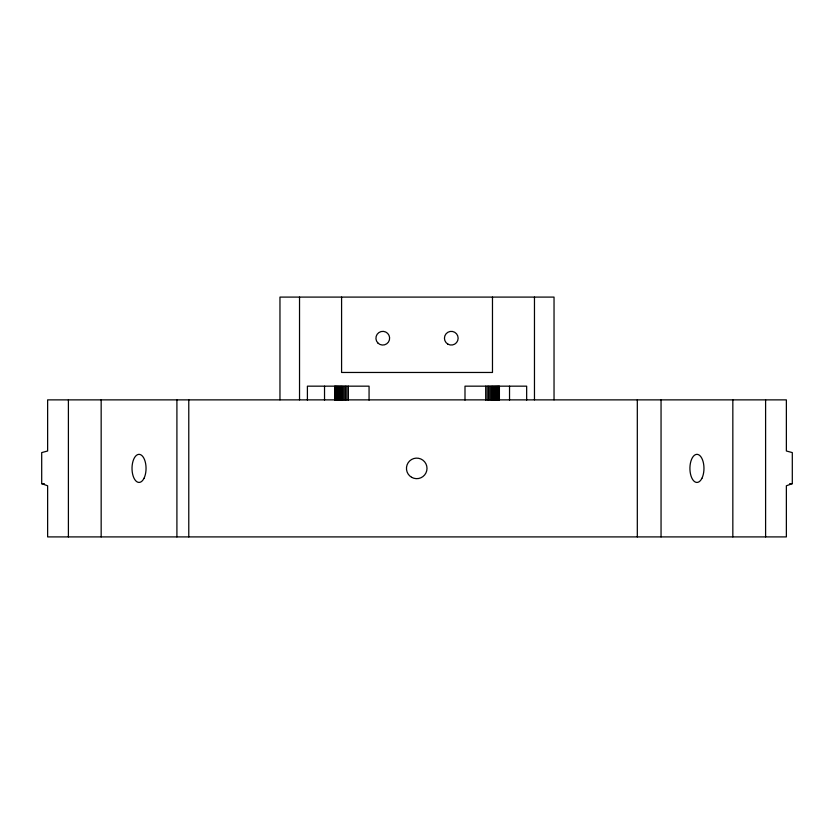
<?xml version="1.0" encoding="UTF-8"?>
<svg xmlns="http://www.w3.org/2000/svg" width="834" height="834" viewBox="0 0 834 834"><rect width="100%" height="100%" fill="white"/><g stroke="black" fill="none" stroke-linecap="round" stroke-linejoin="round"><path stroke-width="1.25" d="M41.7 483.657L41.7 452.591L47.632 450.996L47.632 399.872L786.368 399.872L786.368 450.996L792.3 452.591L792.3 483.657L786.368 485.784L786.368 536.908L47.632 536.908L47.632 485.784L41.7 483.657L44.296 483.657M279.963 399.872L279.963 297.092L554.037 297.092L554.037 399.872M299.531 399.872L299.531 297.092M534.469 399.872L534.469 297.092M789.704 483.657L792.3 483.657M765.602 399.872L765.602 536.908M732.836 399.872L732.836 536.908M661.049 399.872L661.049 536.908M637.312 399.872L637.312 536.908M526.661 400.122L526.661 386.163L464.997 386.163L464.997 400.122M509.532 386.163L509.532 400.122M499.399 386.163L499.399 400.122M498.628 386.163L498.628 400.122M497.773 386.163L497.773 400.122M496.866 386.163L496.866 400.122M495.876 386.163L495.876 400.122M494.833 386.163L494.833 400.122M493.718 386.163L493.718 400.122M492.529 386.163L492.529 400.122M492.477 297.092L492.477 372.464L341.586 372.464L341.586 297.092M491.289 386.163L491.289 400.122M489.975 386.163L489.975 400.122M488.609 386.163L488.609 400.122M487.181 386.163L487.181 400.122M485.701 386.163L485.701 400.122M369.066 400.122L369.066 386.163L307.402 386.163L307.402 400.122M348.372 386.163L348.372 400.122M346.881 386.163L346.881 400.122M345.453 386.163L345.453 400.122M344.088 386.163L344.088 400.122M342.774 386.163L342.774 400.122M341.533 386.163L341.533 400.122M340.355 386.163L340.355 400.122M339.229 386.163L339.229 400.122M338.187 386.163L338.187 400.122M337.197 386.163L337.197 400.122M336.29 386.163L336.29 400.122M335.445 386.163L335.445 400.122M334.663 386.163L334.663 400.122M324.53 386.163L324.53 400.122M188.776 399.872L188.776 536.908M176.912 399.872L176.912 536.908M101.164 399.872L101.164 536.908M68.398 399.872L68.398 536.908M411.589 477.288A10.279 10.279 0 0 0 427.008 468.385A10.279 10.279 0 0 0 411.589 459.492A10.279 10.279 0 0 0 411.589 477.288M377.927 343.045A6.849 6.849 0 0 0 389.395 339.98A6.849 6.849 0 0 0 381.002 331.588A6.849 6.849 0 0 0 377.927 343.045M447.868 344.14A6.849 6.849 0 0 0 458.137 338.208A6.849 6.849 0 0 0 447.868 332.276A6.849 6.849 0 0 0 447.868 344.14M701.915 478.32A14.053 7.026 -90 0 0 698.767 454.822A14.053 7.026 -90 0 0 690.156 472.023A14.053 7.026 -90 0 0 701.915 478.32M144.001 478.32A14.053 7.026 -90 0 0 140.852 454.822A14.053 7.026 -90 0 0 132.252 472.023A14.053 7.026 -90 0 0 144.001 478.32"/></g></svg>
